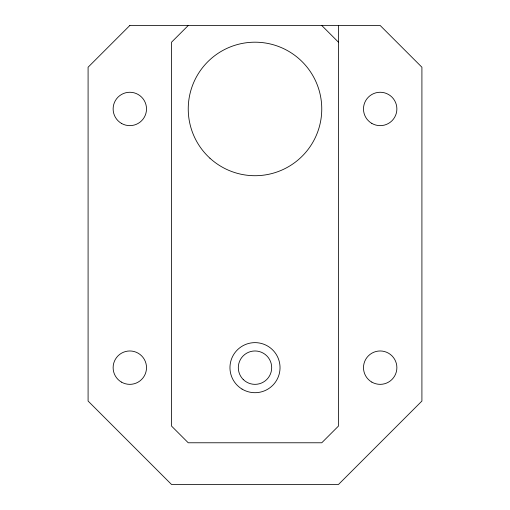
<?xml version="1.0" encoding="UTF-8"?>
<svg xmlns="http://www.w3.org/2000/svg" width="510" height="510" viewBox="0 0 510 510"><rect width="100%" height="100%" fill="white"/><g stroke="black" fill="none" stroke-linecap="round" stroke-linejoin="round"><path stroke-width="0.76" d="M188.235 25.5L171.545 42.19L171.545 426.079L188.235 442.776L321.765 442.776L338.455 426.079L338.455 25.5M321.765 25.5L338.455 42.19M129.82 25.5L88.09 67.224L88.09 401.045L171.545 484.5L338.455 484.5L421.91 401.045L421.91 67.224L380.179 25.5L129.82 25.5M209.91 158.189A66.765 66.765 0 0 0 320.184 123.388A66.765 66.765 0 0 0 234.906 45.288A66.765 66.765 0 0 0 209.91 158.189M242.04 389.085A25.035 25.035 0 0 0 280.028 368.182A25.035 25.035 0 0 0 242.932 345.729A25.035 25.035 0 0 0 242.04 389.085M243.2 379.465A16.69 16.69 0 0 0 271.122 371.981A16.69 16.69 0 0 0 250.678 351.543A16.69 16.69 0 0 0 243.2 379.465M121.476 123.407A16.69 16.69 0 0 0 146.51 108.955A16.69 16.69 0 0 0 121.476 94.497A16.69 16.69 0 0 0 121.476 123.407M121.476 382.117A16.69 16.69 0 0 0 146.51 367.665A16.69 16.69 0 0 0 121.476 353.207A16.69 16.69 0 0 0 121.476 382.117M371.841 382.117A16.69 16.69 0 0 0 396.876 367.659A16.69 16.69 0 0 0 371.841 353.207A16.69 16.69 0 0 0 371.841 382.117M371.835 123.407A16.69 16.69 0 0 0 396.876 108.955A16.69 16.69 0 0 0 371.835 94.497A16.69 16.69 0 0 0 371.835 123.407"/></g></svg>
